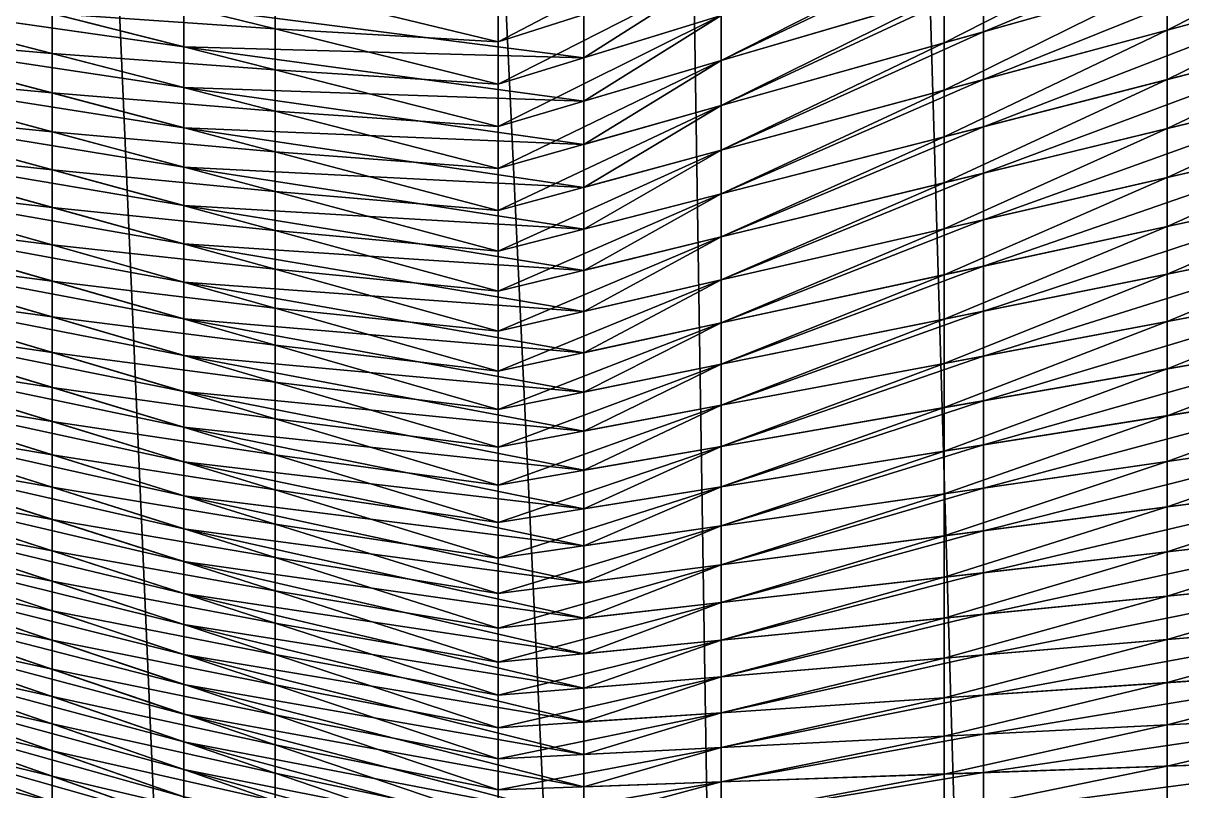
# Model space of a CAD drawing. Header units: metres. Extents: x -3 to 177, y -14 to 14.
# Drawn here: x 3.155 to 5.947, y -8.336 to -6.487 of the extents above; entities that cross this region are included whole.
import ezdxf

# ---------------------------------------------------------------- set-up
doc = ezdxf.new("R2010")
doc.units = ezdxf.units.M
doc.layers.add('AFT_PEAK', color=7, linetype='Continuous', true_color=0x74a6a7)
doc.layers.add('HULL', color=7, linetype='Continuous', true_color=0x528ba5)

msp = doc.modelspace()

# ---------------------------------------------------------------- linework, layer by layer
at = {"layer": 'AFT_PEAK'}
for points in [[(5.4695, 10.7732, 14.7437), (6.4327, -11.1119, 14.7302), (6.4327, 11.1119, 14.7302)], [(4.8375, 10.551, 14.7525), (5.4695, -10.7732, 14.7437), (5.4695, 10.7732, 14.7437)], [(5.4695, 10.7732, 14.7437), (5.4695, -10.7732, 14.7437), (6.4327, -11.1119, 14.7302)], [(4.5062, 10.4345, 14.7571), (4.8375, -10.551, 14.7525), (4.8375, 10.551, 14.7525)], [(4.8375, 10.551, 14.7525), (4.8375, -10.551, 14.7525), (5.4695, -10.7732, 14.7437)], [(3.5429, 10.0387, 14.7727), (4.5062, -10.4345, 14.7571), (4.5062, 10.4345, 14.7571)], [(4.5062, 10.4345, 14.7571), (4.5062, -10.4345, 14.7571), (4.8375, -10.551, 14.7525)], [(2.6875, 9.6735, 14.787), (3.5429, -10.0387, 14.7727), (3.5429, 10.0387, 14.7727)], [(3.5429, 10.0387, 14.7727), (3.5429, -10.0387, 14.7727), (4.5062, -10.4345, 14.7571)], [(2.6875, 9.6735, 14.787), (2.6875, -9.6735, 14.787), (3.5429, -10.0387, 14.7727)], [(5.4695, -6.5076, 8.1026), (5.4695, -6.3912, 8.0551), (6.4327, -6.1076, 7.7546)], [(5.4695, -6.5076, 8.1026), (6.4327, -6.1076, 7.7546), (6.4327, -6.236, 7.8004)], [(5.4695, -6.623, 8.1522), (5.4695, -6.5076, 8.1026), (6.4327, -6.236, 7.8004)], [(5.4695, -6.623, 8.1522), (6.4327, -6.236, 7.8004), (6.4327, -6.3635, 7.8484)], [(4.8375, -6.5773, 8.2523), (4.8375, -6.4688, 8.2038), (5.4695, -6.2749, 8.0079)], [(4.8375, -6.5773, 8.2523), (5.4695, -6.2749, 8.0079), (5.4695, -6.3912, 8.0551)], [(2.6875, -6.4214, 8.8024), (2.6875, -6.3283, 8.751), (3.5429, -6.5443, 8.5754)], [(2.6875, -6.3283, 8.751), (3.5429, -6.4467, 8.525), (3.5429, -6.5443, 8.5754)], [(4.5062, -6.5705, 8.3064), (4.5062, -6.4662, 8.2573), (4.8375, -6.3603, 8.1553)], [(4.5062, -6.5705, 8.3064), (4.8375, -6.3603, 8.1553), (4.8375, -6.4688, 8.2038)], [(5.4695, -6.7364, 8.2053), (5.4695, -6.623, 8.1522), (6.4327, -6.3635, 7.8484)], [(5.4695, -6.7364, 8.2053), (6.4327, -6.3635, 7.8484), (6.4327, -6.4896, 7.8988)], [(4.8375, -6.6857, 8.3009), (4.8375, -6.5773, 8.2523), (5.4695, -6.3912, 8.0551)], [(4.8375, -6.6857, 8.3009), (5.4695, -6.3912, 8.0551), (5.4695, -6.5076, 8.1026)], [(2.6875, -6.5138, 8.855), (2.6875, -6.4214, 8.8024), (3.5429, -6.642, 8.6258)], [(2.6875, -6.4214, 8.8024), (3.5429, -6.5443, 8.5754), (3.5429, -6.642, 8.6258)], [(3.5429, -6.5443, 8.5754), (3.5429, -6.4467, 8.525), (4.5062, -6.5705, 8.3064)], [(3.5429, -6.4467, 8.525), (4.5062, -6.4662, 8.2573), (4.5062, -6.5705, 8.3064)], [(4.5062, -6.6748, 8.3556), (4.5062, -6.5705, 8.3064), (4.8375, -6.4688, 8.2038)], [(4.5062, -6.6748, 8.3556), (4.8375, -6.4688, 8.2038), (4.8375, -6.5773, 8.2523)], [(5.4695, -6.8485, 8.2612), (5.4695, -6.7364, 8.2053), (6.4327, -6.4896, 7.8988)], [(5.4695, -6.8485, 8.2612), (6.4327, -6.4896, 7.8988), (6.4327, -6.6146, 7.9518)], [(2.6875, -6.6046, 8.9107), (2.6875, -6.5138, 8.855), (3.5429, -6.7388, 8.6778)], [(2.6875, -6.5138, 8.855), (3.5429, -6.642, 8.6258), (3.5429, -6.7388, 8.6778)], [(4.8375, -6.7932, 8.3515), (4.8375, -6.6857, 8.3009), (5.4695, -6.5076, 8.1026)], [(4.8375, -6.7932, 8.3515), (5.4695, -6.5076, 8.1026), (5.4695, -6.623, 8.1522)], [(3.5429, -6.642, 8.6258), (3.5429, -6.5443, 8.5754), (4.5062, -6.6748, 8.3556)], [(3.5429, -6.5443, 8.5754), (4.5062, -6.5705, 8.3064), (4.5062, -6.6748, 8.3556)], [(4.5062, -6.7791, 8.4048), (4.5062, -6.6748, 8.3556), (4.8375, -6.5773, 8.2523)], [(4.5062, -6.7791, 8.4048), (4.8375, -6.5773, 8.2523), (4.8375, -6.6857, 8.3009)], [(2.6875, -6.6938, 8.9689), (2.6875, -6.6046, 8.9107), (3.5429, -6.8335, 8.7339)], [(2.6875, -6.6046, 8.9107), (3.5429, -6.7388, 8.6778), (3.5429, -6.8335, 8.7339)], [(5.4695, -6.9604, 8.3175), (5.4695, -6.8485, 8.2612), (6.4327, -6.6146, 7.9518)], [(5.4695, -6.9604, 8.3175), (6.4327, -6.6146, 7.9518), (6.4327, -6.7394, 8.0056)], [(3.5429, -6.7388, 8.6778), (3.5429, -6.642, 8.6258), (4.5062, -6.7791, 8.4048)], [(3.5429, -6.642, 8.6258), (4.5062, -6.6748, 8.3556), (4.5062, -6.7791, 8.4048)], [(4.8375, -6.8983, 8.4064), (4.8375, -6.7932, 8.3515), (5.4695, -6.623, 8.1522)], [(4.8375, -6.8983, 8.4064), (5.4695, -6.623, 8.1522), (5.4695, -6.7364, 8.2053)], [(2.6875, -6.7816, 9.0289), (2.6875, -6.6938, 8.9689), (3.5429, -6.9265, 8.7927)], [(2.6875, -6.6938, 8.9689), (3.5429, -6.8335, 8.7339), (3.5429, -6.9265, 8.7927)], [(4.5062, -6.8824, 8.456), (4.5062, -6.7791, 8.4048), (4.8375, -6.6857, 8.3009)], [(4.5062, -6.8824, 8.456), (4.8375, -6.6857, 8.3009), (4.8375, -6.7932, 8.3515)], [(3.5429, -6.8335, 8.7339), (3.5429, -6.7388, 8.6778), (4.5062, -6.8824, 8.456)], [(3.5429, -6.7388, 8.6778), (4.5062, -6.7791, 8.4048), (4.5062, -6.8824, 8.456)], [(4.8375, -7.0019, 8.4642), (4.8375, -6.8983, 8.4064), (5.4695, -6.7364, 8.2053)], [(4.8375, -7.0019, 8.4642), (5.4695, -6.7364, 8.2053), (5.4695, -6.8485, 8.2612)], [(5.4695, -7.0723, 8.3738), (5.4695, -6.9604, 8.3175), (6.4327, -6.7394, 8.0056)], [(5.4695, -7.0723, 8.3738), (6.4327, -6.7394, 8.0056), (6.4327, -6.8641, 8.0593)], [(2.6875, -6.869, 9.0895), (2.6875, -6.7816, 9.0289), (3.5429, -7.0188, 8.8524)], [(2.6875, -6.7816, 9.0289), (3.5429, -6.9265, 8.7927), (3.5429, -7.0188, 8.8524)], [(4.5062, -6.9832, 8.5119), (4.5062, -6.8824, 8.456), (4.8375, -6.7932, 8.3515)], [(4.5062, -6.9832, 8.5119), (4.8375, -6.7932, 8.3515), (4.8375, -6.8983, 8.4064)], [(3.5429, -6.9265, 8.7927), (3.5429, -6.8335, 8.7339), (4.5062, -6.9832, 8.5119)], [(3.5429, -6.8335, 8.7339), (4.5062, -6.8824, 8.456), (4.5062, -6.9832, 8.5119)], [(4.8375, -7.1054, 8.5222), (4.8375, -7.0019, 8.4642), (5.4695, -6.8485, 8.2612)], [(4.8375, -7.1054, 8.5222), (5.4695, -6.8485, 8.2612), (5.4695, -6.9604, 8.3175)], [(5.4695, -7.1808, 8.4356), (5.4695, -7.0723, 8.3738), (6.4327, -6.8641, 8.0593)], [(5.4695, -7.1808, 8.4356), (6.4327, -6.8641, 8.0593), (6.4327, -6.9862, 8.1179)], [(2.6875, -6.9536, 9.154), (2.6875, -6.869, 9.0895), (3.5429, -7.1109, 8.9124)], [(2.6875, -6.869, 9.0895), (3.5429, -7.0188, 8.8524), (3.5429, -7.1109, 8.9124)], [(4.5062, -7.0823, 8.5706), (4.5062, -6.9832, 8.5119), (4.8375, -6.8983, 8.4064)], [(4.5062, -7.0823, 8.5706), (4.8375, -6.8983, 8.4064), (4.8375, -7.0019, 8.4642)], [(3.5429, -7.0188, 8.8524), (3.5429, -6.9265, 8.7927), (4.5062, -7.0823, 8.5706)], [(3.5429, -6.9265, 8.7927), (4.5062, -6.9832, 8.5119), (4.5062, -7.0823, 8.5706)], [(2.6875, -7.0376, 9.2195), (2.6875, -6.9536, 9.154), (3.5429, -7.1994, 8.9776)], [(2.6875, -6.9536, 9.154), (3.5429, -7.1109, 8.9124), (3.5429, -7.1994, 8.9776)], [(4.8375, -7.2089, 8.5801), (4.8375, -7.1054, 8.5222), (5.4695, -6.9604, 8.3175)], [(4.8375, -7.2089, 8.5801), (5.4695, -6.9604, 8.3175), (5.4695, -7.0723, 8.3738)], [(4.5062, -7.1814, 8.6295), (4.5062, -7.0823, 8.5706), (4.8375, -7.0019, 8.4642)], [(4.5062, -7.1814, 8.6295), (4.8375, -7.0019, 8.4642), (4.8375, -7.1054, 8.5222)], [(5.4695, -7.2886, 8.4985), (5.4695, -7.1808, 8.4356), (6.4327, -6.9862, 8.1179)], [(5.4695, -7.2886, 8.4985), (6.4327, -6.9862, 8.1179), (6.4327, -7.1077, 8.1774)], [(3.5429, -7.1109, 8.9124), (3.5429, -7.0188, 8.8524), (4.5062, -7.1814, 8.6295)], [(3.5429, -7.0188, 8.8524), (4.5062, -7.0823, 8.5706), (4.5062, -7.1814, 8.6295)], [(2.6875, -7.1201, 9.2866), (2.6875, -7.0376, 9.2195), (3.5429, -7.2873, 9.0439)], [(2.6875, -7.0376, 9.2195), (3.5429, -7.1994, 8.9776), (3.5429, -7.2873, 9.0439)], [(4.8375, -7.3085, 8.6441), (4.8375, -7.2089, 8.5801), (5.4695, -7.0723, 8.3738)], [(4.8375, -7.3085, 8.6441), (5.4695, -7.0723, 8.3738), (5.4695, -7.1808, 8.4356)], [(3.5429, -7.1994, 8.9776), (3.5429, -7.1109, 8.9124), (4.5062, -7.2805, 8.6883)], [(3.5429, -7.1109, 8.9124), (4.5062, -7.1814, 8.6295), (4.5062, -7.2805, 8.6883)], [(4.5062, -7.2805, 8.6883), (4.5062, -7.1814, 8.6295), (4.8375, -7.1054, 8.5222)], [(4.5062, -7.2805, 8.6883), (4.8375, -7.1054, 8.5222), (4.8375, -7.2089, 8.5801)], [(5.4695, -7.3964, 8.5615), (5.4695, -7.2886, 8.4985), (6.4327, -7.1077, 8.1774)], [(5.4695, -7.3964, 8.5615), (6.4327, -7.1077, 8.1774), (6.4327, -7.2292, 8.2371)], [(2.6875, -7.2016, 9.3549), (2.6875, -7.1201, 9.2866), (3.5429, -7.3744, 9.1109)], [(2.6875, -7.1201, 9.2866), (3.5429, -7.2873, 9.0439), (3.5429, -7.3744, 9.1109)], [(2.6875, -7.2812, 9.4258), (2.6875, -7.2016, 9.3549), (3.5429, -7.4602, 9.1796)], [(2.6875, -7.2016, 9.3549), (3.5429, -7.3744, 9.1109), (3.5429, -7.4602, 9.1796)], [(3.5429, -7.2873, 9.0439), (3.5429, -7.1994, 8.9776), (4.5062, -7.3754, 8.7534)], [(3.5429, -7.1994, 8.9776), (4.5062, -7.2805, 8.6883), (4.5062, -7.3754, 8.7534)], [(4.8375, -7.4073, 8.7092), (4.8375, -7.3085, 8.6441), (5.4695, -7.1808, 8.4356)], [(4.8375, -7.4073, 8.7092), (5.4695, -7.1808, 8.4356), (5.4695, -7.2886, 8.4985)], [(4.5062, -7.3754, 8.7534), (4.5062, -7.2805, 8.6883), (4.8375, -7.2089, 8.5801)], [(4.5062, -7.3754, 8.7534), (4.8375, -7.2089, 8.5801), (4.8375, -7.3085, 8.6441)], [(5.4695, -7.5028, 8.6267), (5.4695, -7.3964, 8.5615), (6.4327, -7.2292, 8.2371)], [(5.4695, -7.5028, 8.6267), (6.4327, -7.2292, 8.2371), (6.4327, -7.3494, 8.2991)], [(2.6875, -7.359, 9.4984), (2.6875, -7.2812, 9.4258), (3.5429, -7.5434, 9.2516)], [(2.6875, -7.2812, 9.4258), (3.5429, -7.4602, 9.1796), (3.5429, -7.5434, 9.2516)], [(3.5429, -7.3744, 9.1109), (3.5429, -7.2873, 9.0439), (4.5062, -7.4695, 8.8197)], [(3.5429, -7.2873, 9.0439), (4.5062, -7.3754, 8.7534), (4.5062, -7.4695, 8.8197)], [(4.5062, -7.4695, 8.8197), (4.5062, -7.3754, 8.7534), (4.8375, -7.3085, 8.6441)], [(4.5062, -7.4695, 8.8197), (4.8375, -7.3085, 8.6441), (4.8375, -7.4073, 8.7092)], [(4.8375, -7.5061, 8.7744), (4.8375, -7.4073, 8.7092), (5.4695, -7.2886, 8.4985)], [(4.8375, -7.5061, 8.7744), (5.4695, -7.2886, 8.4985), (5.4695, -7.3964, 8.5615)], [(2.6875, -7.4348, 9.5732), (2.6875, -7.359, 9.4984), (3.5429, -7.6252, 9.3251)], [(2.6875, -7.359, 9.4984), (3.5429, -7.5434, 9.2516), (3.5429, -7.6252, 9.3251)], [(5.4695, -7.6065, 8.6958), (5.4695, -7.5028, 8.6267), (6.4327, -7.3494, 8.2991)], [(5.4695, -7.6065, 8.6958), (6.4327, -7.3494, 8.2991), (6.4327, -7.4672, 8.3651)], [(3.5429, -7.4602, 9.1796), (3.5429, -7.3744, 9.1109), (4.5062, -7.5636, 8.8859)], [(3.5429, -7.3744, 9.1109), (4.5062, -7.4695, 8.8197), (4.5062, -7.5636, 8.8859)], [(4.8375, -7.6034, 8.8416), (4.8375, -7.5061, 8.7744), (5.4695, -7.3964, 8.5615)], [(4.8375, -7.6034, 8.8416), (5.4695, -7.3964, 8.5615), (5.4695, -7.5028, 8.6267)], [(4.5062, -7.5636, 8.8859), (4.5062, -7.4695, 8.8197), (4.8375, -7.4073, 8.7092)], [(4.5062, -7.5636, 8.8859), (4.8375, -7.4073, 8.7092), (4.8375, -7.5061, 8.7744)], [(2.6875, -7.51, 9.6487), (2.6875, -7.4348, 9.5732), (3.5429, -7.7048, 9.4011)], [(2.6875, -7.4348, 9.5732), (3.5429, -7.6252, 9.3251), (3.5429, -7.7048, 9.4011)], [(3.5429, -7.5434, 9.2516), (3.5429, -7.4602, 9.1796), (4.5062, -7.6562, 8.9543)], [(3.5429, -7.4602, 9.1796), (4.5062, -7.5636, 8.8859), (4.5062, -7.6562, 8.9543)], [(5.4695, -7.7093, 8.766), (5.4695, -7.6065, 8.6958), (6.4327, -7.4672, 8.3651)], [(5.4695, -7.7093, 8.766), (6.4327, -7.4672, 8.3651), (6.4327, -7.5845, 8.4317)], [(2.6875, -7.5835, 9.7258), (2.6875, -7.51, 9.6487), (3.5429, -7.7836, 9.4779)], [(2.6875, -7.51, 9.6487), (3.5429, -7.7048, 9.4011), (3.5429, -7.7836, 9.4779)], [(4.5062, -7.6562, 8.9543), (4.5062, -7.5636, 8.8859), (4.8375, -7.5061, 8.7744)], [(4.5062, -7.6562, 8.9543), (4.8375, -7.5061, 8.7744), (4.8375, -7.6034, 8.8416)], [(4.8375, -7.6978, 8.9128), (4.8375, -7.6034, 8.8416), (5.4695, -7.5028, 8.6267)], [(4.8375, -7.6978, 8.9128), (5.4695, -7.5028, 8.6267), (5.4695, -7.6065, 8.6958)], [(3.5429, -7.6252, 9.3251), (3.5429, -7.5434, 9.2516), (4.5062, -7.7457, 9.0266)], [(3.5429, -7.5434, 9.2516), (4.5062, -7.6562, 8.9543), (4.5062, -7.7457, 9.0266)], [(2.6875, -7.6546, 9.8051), (2.6875, -7.5835, 9.7258), (3.5429, -7.8605, 9.5566)], [(2.6875, -7.5835, 9.7258), (3.5429, -7.7836, 9.4779), (3.5429, -7.8605, 9.5566)], [(5.4695, -7.8104, 8.838), (5.4695, -7.7093, 8.766), (6.4327, -7.5845, 8.4317)], [(5.4695, -7.8104, 8.838), (6.4327, -7.5845, 8.4317), (6.4327, -7.7006, 8.4997)], [(4.5062, -7.7457, 9.0266), (4.5062, -7.6562, 8.9543), (4.8375, -7.6034, 8.8416)], [(4.5062, -7.7457, 9.0266), (4.8375, -7.6034, 8.8416), (4.8375, -7.6978, 8.9128)], [(4.8375, -7.7912, 8.9852), (4.8375, -7.6978, 8.9128), (5.4695, -7.6065, 8.6958)], [(4.8375, -7.7912, 8.9852), (5.4695, -7.6065, 8.6958), (5.4695, -7.7093, 8.766)], [(3.5429, -7.7048, 9.4011), (3.5429, -7.6252, 9.3251), (4.5062, -7.8341, 9.1002)], [(3.5429, -7.6252, 9.3251), (4.5062, -7.7457, 9.0266), (4.5062, -7.8341, 9.1002)], [(2.6875, -7.7237, 9.8861), (2.6875, -7.6546, 9.8051), (3.5429, -7.9352, 9.6374)], [(2.6875, -7.6546, 9.8051), (3.5429, -7.8605, 9.5566), (3.5429, -7.9352, 9.6374)], [(3.5429, -7.7836, 9.4779), (3.5429, -7.7048, 9.4011), (4.5062, -7.9202, 9.1764)], [(3.5429, -7.7048, 9.4011), (4.5062, -7.8341, 9.1002), (4.5062, -7.9202, 9.1764)], [(4.5062, -7.8341, 9.1002), (4.5062, -7.7457, 9.0266), (4.8375, -7.6978, 8.9128)], [(4.5062, -7.8341, 9.1002), (4.8375, -7.6978, 8.9128), (4.8375, -7.7912, 8.9852)], [(5.4695, -7.9104, 8.9119), (5.4695, -7.8104, 8.838), (6.4327, -7.7006, 8.4997)], [(5.4695, -7.9104, 8.9119), (6.4327, -7.7006, 8.4997), (6.4327, -7.8154, 8.5703)], [(2.6875, -7.7926, 9.9675), (2.6875, -7.7237, 9.8861), (3.5429, -8.0074, 9.7204)], [(2.6875, -7.7237, 9.8861), (3.5429, -7.9352, 9.6374), (3.5429, -8.0074, 9.7204)], [(4.8375, -7.8824, 9.06), (4.8375, -7.7912, 8.9852), (5.4695, -7.7093, 8.766)], [(4.8375, -7.8824, 9.06), (5.4695, -7.7093, 8.766), (5.4695, -7.8104, 8.838)], [(3.5429, -7.8605, 9.5566), (3.5429, -7.7836, 9.4779), (4.5062, -8.0054, 9.2536)], [(3.5429, -7.7836, 9.4779), (4.5062, -7.9202, 9.1764), (4.5062, -8.0054, 9.2536)], [(2.6875, -7.8605, 10.0495), (2.6875, -7.7926, 9.9675), (3.5429, -8.0792, 9.8038)], [(2.6875, -7.7926, 9.9675), (3.5429, -8.0074, 9.7204), (3.5429, -8.0792, 9.8038)], [(4.5062, -7.9202, 9.1764), (4.5062, -7.8341, 9.1002), (4.8375, -7.7912, 8.9852)], [(4.5062, -7.9202, 9.1764), (4.8375, -7.7912, 8.9852), (4.8375, -7.8824, 9.06)], [(4.8375, -7.9727, 9.1361), (4.8375, -7.8824, 9.06), (5.4695, -7.8104, 8.838)], [(4.8375, -7.9727, 9.1361), (5.4695, -7.8104, 8.838), (5.4695, -7.9104, 8.9119)], [(5.4695, -8.0083, 8.9885), (5.4695, -7.9104, 8.9119), (6.4327, -7.8154, 8.5703)], [(5.4695, -8.0083, 8.9885), (6.4327, -7.8154, 8.5703), (6.4327, -7.9282, 8.6439)], [(2.6875, -7.9249, 10.1345), (2.6875, -7.8605, 10.0495), (3.5429, -8.1506, 9.8876)], [(2.6875, -7.8605, 10.0495), (3.5429, -8.0792, 9.8038), (3.5429, -8.1506, 9.8876)], [(3.5429, -7.9352, 9.6374), (3.5429, -7.8605, 9.5566), (4.5062, -8.0884, 9.3331)], [(3.5429, -7.8605, 9.5566), (4.5062, -8.0054, 9.2536), (4.5062, -8.0884, 9.3331)], [(4.5062, -8.0054, 9.2536), (4.5062, -7.9202, 9.1764), (4.8375, -7.8824, 9.06)], [(4.5062, -8.0054, 9.2536), (4.8375, -7.8824, 9.06), (4.8375, -7.9727, 9.1361)], [(2.6875, -7.9885, 10.22), (2.6875, -7.9249, 10.1345), (3.5429, -8.2176, 9.9749)], [(2.6875, -7.9249, 10.1345), (3.5429, -8.1506, 9.8876), (3.5429, -8.2176, 9.9749)], [(4.8375, -8.0609, 9.2146), (4.8375, -7.9727, 9.1361), (5.4695, -7.9104, 8.9119)], [(4.8375, -8.0609, 9.2146), (5.4695, -7.9104, 8.9119), (5.4695, -8.0083, 8.9885)], [(5.4695, -8.1049, 9.0664), (5.4695, -8.0083, 8.9885), (6.4327, -7.9282, 8.6439)], [(5.4695, -8.1049, 9.0664), (6.4327, -7.9282, 8.6439), (6.4327, -8.0401, 8.7184)], [(3.5429, -8.0074, 9.7204), (3.5429, -7.9352, 9.6374), (4.5062, -8.1697, 9.4144)], [(3.5429, -7.9352, 9.6374), (4.5062, -8.0884, 9.3331), (4.5062, -8.1697, 9.4144)], [(4.5062, -8.0884, 9.3331), (4.5062, -8.0054, 9.2536), (4.8375, -7.9727, 9.1361)], [(4.5062, -8.0884, 9.3331), (4.8375, -7.9727, 9.1361), (4.8375, -8.0609, 9.2146)], [(2.6875, -8.0516, 10.3058), (2.6875, -7.9885, 10.22), (3.5429, -8.2843, 10.0624)], [(2.6875, -7.9885, 10.22), (3.5429, -8.2176, 9.9749), (3.5429, -8.2843, 10.0624)], [(3.5429, -8.0792, 9.8038), (3.5429, -8.0074, 9.7204), (4.5062, -8.248, 9.4984)], [(3.5429, -8.0074, 9.7204), (4.5062, -8.1697, 9.4144), (4.5062, -8.248, 9.4984)], [(4.8375, -8.1474, 9.2947), (4.8375, -8.0609, 9.2146), (5.4695, -8.0083, 8.9885)], [(4.8375, -8.1474, 9.2947), (5.4695, -8.0083, 8.9885), (5.4695, -8.1049, 9.0664)], [(5.4695, -8.199, 9.1468), (5.4695, -8.1049, 9.0664), (6.4327, -8.0401, 8.7184)], [(5.4695, -8.199, 9.1468), (6.4327, -8.0401, 8.7184), (6.4327, -8.1501, 8.7952)], [(2.6875, -8.1112, 10.3942), (2.6875, -8.0516, 10.3058), (3.5429, -8.3504, 10.1504)], [(2.6875, -8.0516, 10.3058), (3.5429, -8.2843, 10.0624), (3.5429, -8.3504, 10.1504)], [(4.5062, -8.1697, 9.4144), (4.5062, -8.0884, 9.3331), (4.8375, -8.0609, 9.2146)], [(4.5062, -8.1697, 9.4144), (4.8375, -8.0609, 9.2146), (4.8375, -8.1474, 9.2947)], [(3.5429, -8.1506, 9.8876), (3.5429, -8.0792, 9.8038), (4.5062, -8.3257, 9.5832)], [(3.5429, -8.0792, 9.8038), (4.5062, -8.248, 9.4984), (4.5062, -8.3257, 9.5832)], [(2.6875, -8.1706, 10.4827), (2.6875, -8.1112, 10.3942), (3.5429, -8.4125, 10.2413)], [(2.6875, -8.1112, 10.3942), (3.5429, -8.3504, 10.1504), (3.5429, -8.4125, 10.2413)], [(4.8375, -8.2312, 9.3775), (4.8375, -8.1474, 9.2947), (5.4695, -8.1049, 9.0664)], [(4.8375, -8.2312, 9.3775), (5.4695, -8.1049, 9.0664), (5.4695, -8.199, 9.1468)], [(3.5429, -8.2176, 9.9749), (3.5429, -8.1506, 9.8876), (4.5062, -8.4033, 9.6681)], [(3.5429, -8.1506, 9.8876), (4.5062, -8.3257, 9.5832), (4.5062, -8.4033, 9.6681)], [(4.5062, -8.248, 9.4984), (4.5062, -8.1697, 9.4144), (4.8375, -8.1474, 9.2947)], [(4.5062, -8.248, 9.4984), (4.8375, -8.1474, 9.2947), (4.8375, -8.2312, 9.3775)], [(5.4695, -8.2918, 9.2296), (5.4695, -8.199, 9.1468), (6.4327, -8.1501, 8.7952)], [(5.4695, -8.2918, 9.2296), (6.4327, -8.1501, 8.7952), (6.4327, -8.2579, 8.876)], [(2.6875, -8.2278, 10.5725), (2.6875, -8.1706, 10.4827), (3.5429, -8.4746, 10.3322)], [(2.6875, -8.1706, 10.4827), (3.5429, -8.4125, 10.2413), (3.5429, -8.4746, 10.3322)], [(4.8375, -8.314, 9.4616), (4.8375, -8.2312, 9.3775), (5.4695, -8.199, 9.1468)], [(4.8375, -8.314, 9.4616), (5.4695, -8.199, 9.1468), (5.4695, -8.2918, 9.2296)], [(2.6875, -8.283, 10.6637), (2.6875, -8.2278, 10.5725), (3.5429, -8.5343, 10.4246)], [(2.6875, -8.2278, 10.5725), (3.5429, -8.4746, 10.3322), (3.5429, -8.5343, 10.4246)], [(3.5429, -8.2843, 10.0624), (3.5429, -8.2176, 9.9749), (4.5062, -8.4759, 9.7572)], [(3.5429, -8.2176, 9.9749), (4.5062, -8.4033, 9.6681), (4.5062, -8.4759, 9.7572)], [(4.5062, -8.3257, 9.5832), (4.5062, -8.248, 9.4984), (4.8375, -8.2312, 9.3775)], [(4.5062, -8.3257, 9.5832), (4.8375, -8.2312, 9.3775), (4.8375, -8.314, 9.4616)], [(5.4695, -8.3845, 9.3124), (5.4695, -8.2918, 9.2296), (6.4327, -8.2579, 8.876)], [(5.4695, -8.3845, 9.3124), (6.4327, -8.2579, 8.876), (6.4327, -8.3657, 8.9568)], [(2.6875, -8.3382, 10.7549), (2.6875, -8.283, 10.6637), (3.5429, -8.5919, 10.5184)], [(2.6875, -8.283, 10.6637), (3.5429, -8.5343, 10.4246), (3.5429, -8.5919, 10.5184)], [(3.5429, -8.3504, 10.1504), (3.5429, -8.2843, 10.0624), (4.5062, -8.5485, 9.8465)], [(3.5429, -8.2843, 10.0624), (4.5062, -8.4759, 9.7572), (4.5062, -8.5485, 9.8465)], [(4.8375, -8.3968, 9.5458), (4.8375, -8.314, 9.4616), (5.4695, -8.2918, 9.2296)], [(4.8375, -8.3968, 9.5458), (5.4695, -8.2918, 9.2296), (5.4695, -8.3845, 9.3124)], [(4.5062, -8.4033, 9.6681), (4.5062, -8.3257, 9.5832), (4.8375, -8.314, 9.4616)], [(4.5062, -8.4033, 9.6681), (4.8375, -8.314, 9.4616), (4.8375, -8.3968, 9.5458)]]:
    msp.add_3dface(points, dxfattribs=at)
at = {"layer": 'HULL'}
for points in [[(4.3, -6.5321, 8.3208), (4.3, -6.4293, 8.2735), (4.8375, -6.2509, 8.109)], [(4.3, -6.5321, 8.3208), (4.8375, -6.2509, 8.109), (4.8375, -6.3603, 8.1553)], [(5.9125, -6.5036, 8.0125), (5.9125, -6.3827, 7.9636), (6.45, -6.2311, 7.795)], [(5.9125, -6.5036, 8.0125), (6.45, -6.2311, 7.795), (6.45, -6.3588, 7.8429)], [(5.375, -6.5342, 8.1322), (5.375, -6.419, 8.0846), (5.9125, -6.2608, 7.9169)], [(5.375, -6.5342, 8.1322), (5.9125, -6.2608, 7.9169), (5.9125, -6.3827, 7.9636)], [(4.8375, -6.5773, 8.2523), (4.8375, -6.4688, 8.2038), (5.375, -6.3038, 8.0372)], [(4.8375, -6.5773, 8.2523), (5.375, -6.3038, 8.0372), (5.375, -6.419, 8.0846)], [(4.3, -6.6338, 8.3704), (4.3, -6.5321, 8.3208), (4.8375, -6.3603, 8.1553)], [(4.3, -6.6338, 8.3704), (4.8375, -6.3603, 8.1553), (4.8375, -6.4688, 8.2038)], [(5.9125, -6.6229, 8.0644), (5.9125, -6.5036, 8.0125), (6.45, -6.3588, 7.8429)], [(5.9125, -6.6229, 8.0644), (6.45, -6.3588, 7.8429), (6.45, -6.4852, 7.8933)], [(3.225, -6.464, 8.6407), (3.225, -6.3681, 8.5899), (3.7625, -6.5009, 8.4801)], [(3.225, -6.3681, 8.5899), (3.7625, -6.402, 8.4301), (3.7625, -6.5009, 8.4801)], [(5.375, -6.6484, 8.182), (5.375, -6.5342, 8.1322), (5.9125, -6.3827, 7.9636)], [(5.375, -6.6484, 8.182), (5.9125, -6.3827, 7.9636), (5.9125, -6.5036, 8.0125)], [(2.6875, -6.5138, 8.855), (2.6875, -6.4214, 8.8024), (3.225, -6.56, 8.6914)], [(2.6875, -6.4214, 8.8024), (3.225, -6.464, 8.6407), (3.225, -6.56, 8.6914)], [(3.7625, -6.5009, 8.4801), (3.7625, -6.402, 8.4301), (4.3, -6.5321, 8.3208)], [(3.7625, -6.402, 8.4301), (4.3, -6.4293, 8.2735), (4.3, -6.5321, 8.3208)], [(4.8375, -6.6857, 8.3009), (4.8375, -6.5773, 8.2523), (5.375, -6.419, 8.0846)], [(4.8375, -6.6857, 8.3009), (5.375, -6.419, 8.0846), (5.375, -6.5342, 8.1322)], [(3.225, -6.56, 8.6914), (3.225, -6.464, 8.6407), (3.7625, -6.5998, 8.5303)], [(3.225, -6.464, 8.6407), (3.7625, -6.5009, 8.4801), (3.7625, -6.5998, 8.5303)], [(4.3, -6.7355, 8.4199), (4.3, -6.6338, 8.3704), (4.8375, -6.4688, 8.2038)], [(4.3, -6.7355, 8.4199), (4.8375, -6.4688, 8.2038), (4.8375, -6.5773, 8.2523)], [(3.7625, -6.5998, 8.5303), (3.7625, -6.5009, 8.4801), (4.3, -6.6338, 8.3704)], [(3.7625, -6.5009, 8.4801), (4.3, -6.5321, 8.3208), (4.3, -6.6338, 8.3704)], [(5.375, -6.7606, 8.2354), (5.375, -6.6484, 8.182), (5.9125, -6.5036, 8.0125)], [(5.375, -6.7606, 8.2354), (5.9125, -6.5036, 8.0125), (5.9125, -6.6229, 8.0644)], [(5.9125, -6.7409, 8.1189), (5.9125, -6.6229, 8.0644), (6.45, -6.4852, 7.8933)], [(5.9125, -6.7409, 8.1189), (6.45, -6.4852, 7.8933), (6.45, -6.6104, 7.9463)], [(2.6875, -6.6046, 8.9107), (2.6875, -6.5138, 8.855), (3.225, -6.6552, 8.7437)], [(2.6875, -6.5138, 8.855), (3.225, -6.56, 8.6914), (3.225, -6.6552, 8.7437)], [(3.225, -6.6552, 8.7437), (3.225, -6.56, 8.6914), (3.7625, -6.6986, 8.5805)], [(3.225, -6.56, 8.6914), (3.7625, -6.5998, 8.5303), (3.7625, -6.6986, 8.5805)], [(4.8375, -6.7932, 8.3515), (4.8375, -6.6857, 8.3009), (5.375, -6.5342, 8.1322)], [(4.8375, -6.7932, 8.3515), (5.375, -6.5342, 8.1322), (5.375, -6.6484, 8.182)], [(4.3, -6.8373, 8.4695), (4.3, -6.7355, 8.4199), (4.8375, -6.5773, 8.2523)], [(4.3, -6.8373, 8.4695), (4.8375, -6.5773, 8.2523), (4.8375, -6.6857, 8.3009)], [(2.6875, -6.6938, 8.9689), (2.6875, -6.6046, 8.9107), (3.225, -6.7484, 8.7996)], [(2.6875, -6.6046, 8.9107), (3.225, -6.6552, 8.7437), (3.225, -6.7484, 8.7996)], [(3.7625, -6.6986, 8.5805), (3.7625, -6.5998, 8.5303), (4.3, -6.7355, 8.4199)], [(3.7625, -6.5998, 8.5303), (4.3, -6.6338, 8.3704), (4.3, -6.7355, 8.4199)], [(5.9125, -6.8587, 8.174), (5.9125, -6.7409, 8.1189), (6.45, -6.6104, 7.9463)], [(5.9125, -6.8587, 8.174), (6.45, -6.6104, 7.9463), (6.45, -6.7354, 8)], [(5.375, -6.8714, 8.2916), (5.375, -6.7606, 8.2354), (5.9125, -6.6229, 8.0644)], [(5.375, -6.8714, 8.2916), (5.9125, -6.6229, 8.0644), (5.9125, -6.7409, 8.1189)], [(3.225, -6.7484, 8.7996), (3.225, -6.6552, 8.7437), (3.7625, -6.7966, 8.6324)], [(3.225, -6.6552, 8.7437), (3.7625, -6.6986, 8.5805), (3.7625, -6.7966, 8.6324)], [(4.8375, -6.8983, 8.4064), (4.8375, -6.7932, 8.3515), (5.375, -6.6484, 8.182)], [(4.8375, -6.8983, 8.4064), (5.375, -6.6484, 8.182), (5.375, -6.7606, 8.2354)], [(2.6875, -6.7816, 9.0289), (2.6875, -6.6938, 8.9689), (3.225, -6.84, 8.8582)], [(2.6875, -6.6938, 8.9689), (3.225, -6.7484, 8.7996), (3.225, -6.84, 8.8582)], [(3.7625, -6.7966, 8.6324), (3.7625, -6.6986, 8.5805), (4.3, -6.8373, 8.4695)], [(3.7625, -6.6986, 8.5805), (4.3, -6.7355, 8.4199), (4.3, -6.8373, 8.4695)], [(4.3, -6.938, 8.521), (4.3, -6.8373, 8.4695), (4.8375, -6.6857, 8.3009)], [(4.3, -6.938, 8.521), (4.8375, -6.6857, 8.3009), (4.8375, -6.7932, 8.3515)], [(3.225, -6.84, 8.8582), (3.225, -6.7484, 8.7996), (3.7625, -6.8922, 8.6885)], [(3.225, -6.7484, 8.7996), (3.7625, -6.7966, 8.6324), (3.7625, -6.8922, 8.6885)], [(5.375, -6.982, 8.3481), (5.375, -6.8714, 8.2916), (5.9125, -6.7409, 8.1189)], [(5.375, -6.982, 8.3481), (5.9125, -6.7409, 8.1189), (5.9125, -6.8587, 8.174)], [(5.9125, -6.9765, 8.2292), (5.9125, -6.8587, 8.174), (6.45, -6.7354, 8)], [(5.9125, -6.9765, 8.2292), (6.45, -6.7354, 8), (6.45, -6.8604, 8.0537)], [(2.6875, -6.869, 9.0895), (2.6875, -6.7816, 9.0289), (3.225, -6.9307, 8.918)], [(2.6875, -6.7816, 9.0289), (3.225, -6.84, 8.8582), (3.225, -6.9307, 8.918)], [(4.8375, -7.0019, 8.4642), (4.8375, -6.8983, 8.4064), (5.375, -6.7606, 8.2354)], [(4.8375, -7.0019, 8.4642), (5.375, -6.7606, 8.2354), (5.375, -6.8714, 8.2916)], [(3.7625, -6.8922, 8.6885), (3.7625, -6.7966, 8.6324), (4.3, -6.938, 8.521)], [(3.7625, -6.7966, 8.6324), (4.3, -6.8373, 8.4695), (4.3, -6.938, 8.521)], [(4.3, -7.036, 8.5775), (4.3, -6.938, 8.521), (4.8375, -6.7932, 8.3515)], [(4.3, -7.036, 8.5775), (4.8375, -6.7932, 8.3515), (4.8375, -6.8983, 8.4064)], [(3.225, -6.9307, 8.918), (3.225, -6.84, 8.8582), (3.7625, -6.9862, 8.7475)], [(3.225, -6.84, 8.8582), (3.7625, -6.8922, 8.6885), (3.7625, -6.9862, 8.7475)], [(5.375, -7.0927, 8.4046), (5.375, -6.982, 8.3481), (5.9125, -6.8587, 8.174)], [(5.375, -7.0927, 8.4046), (5.9125, -6.8587, 8.174), (5.9125, -6.9765, 8.2292)], [(5.9125, -7.0913, 8.2895), (5.9125, -6.9765, 8.2292), (6.45, -6.8604, 8.0537)], [(5.9125, -7.0913, 8.2895), (6.45, -6.8604, 8.0537), (6.45, -6.9827, 8.1122)], [(2.6875, -6.9536, 9.154), (2.6875, -6.869, 9.0895), (3.225, -7.021, 8.9782)], [(2.6875, -6.869, 9.0895), (3.225, -6.9307, 8.918), (3.225, -7.021, 8.9782)], [(3.7625, -6.9862, 8.7475), (3.7625, -6.8922, 8.6885), (4.3, -7.036, 8.5775)], [(3.7625, -6.8922, 8.6885), (4.3, -6.938, 8.521), (4.3, -7.036, 8.5775)], [(4.8375, -7.1054, 8.5222), (4.8375, -7.0019, 8.4642), (5.375, -6.8714, 8.2916)], [(4.8375, -7.1054, 8.5222), (5.375, -6.8714, 8.2916), (5.375, -6.982, 8.3481)], [(4.3, -7.1324, 8.6368), (4.3, -7.036, 8.5775), (4.8375, -6.8983, 8.4064)], [(4.3, -7.1324, 8.6368), (4.8375, -6.8983, 8.4064), (4.8375, -7.0019, 8.4642)], [(3.225, -7.021, 8.9782), (3.225, -6.9307, 8.918), (3.7625, -7.0797, 8.8071)], [(3.225, -6.9307, 8.918), (3.7625, -6.9862, 8.7475), (3.7625, -7.0797, 8.8071)], [(2.6875, -7.0376, 9.2195), (2.6875, -6.9536, 9.154), (3.225, -7.1081, 9.0432)], [(2.6875, -6.9536, 9.154), (3.225, -7.021, 8.9782), (3.225, -7.1081, 9.0432)], [(5.375, -7.1999, 8.4668), (5.375, -7.0927, 8.4046), (5.9125, -6.9765, 8.2292)], [(5.375, -7.1999, 8.4668), (5.9125, -6.9765, 8.2292), (5.9125, -7.0913, 8.2895)], [(3.7625, -7.0797, 8.8071), (3.7625, -6.9862, 8.7475), (4.3, -7.1324, 8.6368)], [(3.7625, -6.9862, 8.7475), (4.3, -7.036, 8.5775), (4.3, -7.1324, 8.6368)], [(4.3, -7.2287, 8.6962), (4.3, -7.1324, 8.6368), (4.8375, -7.0019, 8.4642)], [(4.3, -7.2287, 8.6962), (4.8375, -7.0019, 8.4642), (4.8375, -7.1054, 8.5222)], [(4.8375, -7.2089, 8.5801), (4.8375, -7.1054, 8.5222), (5.375, -6.982, 8.3481)], [(4.8375, -7.2089, 8.5801), (5.375, -6.982, 8.3481), (5.375, -7.0927, 8.4046)], [(5.9125, -7.2054, 8.3508), (5.9125, -7.0913, 8.2895), (6.45, -6.9827, 8.1122)], [(5.9125, -7.2054, 8.3508), (6.45, -6.9827, 8.1122), (6.45, -7.1044, 8.1716)], [(3.225, -7.1081, 9.0432), (3.225, -7.021, 8.9782), (3.7625, -7.173, 8.8669)], [(3.225, -7.021, 8.9782), (3.7625, -7.0797, 8.8071), (3.7625, -7.173, 8.8669)], [(2.6875, -7.1201, 9.2866), (2.6875, -7.0376, 9.2195), (3.225, -7.1945, 9.1091)], [(2.6875, -7.0376, 9.2195), (3.225, -7.1081, 9.0432), (3.225, -7.1945, 9.1091)], [(3.7625, -7.173, 8.8669), (3.7625, -7.0797, 8.8071), (4.3, -7.2287, 8.6962)], [(3.7625, -7.0797, 8.8071), (4.3, -7.1324, 8.6368), (4.3, -7.2287, 8.6962)], [(5.375, -7.3063, 8.53), (5.375, -7.1999, 8.4668), (5.9125, -7.0913, 8.2895)], [(5.375, -7.3063, 8.53), (5.9125, -7.0913, 8.2895), (5.9125, -7.2054, 8.3508)], [(3.225, -7.1945, 9.1091), (3.225, -7.1081, 9.0432), (3.7625, -7.2626, 8.9323)], [(3.225, -7.1081, 9.0432), (3.7625, -7.173, 8.8669), (3.7625, -7.2626, 8.9323)], [(4.3, -7.325, 8.7556), (4.3, -7.2287, 8.6962), (4.8375, -7.1054, 8.5222)], [(4.3, -7.325, 8.7556), (4.8375, -7.1054, 8.5222), (4.8375, -7.2089, 8.5801)], [(4.8375, -7.3085, 8.6441), (4.8375, -7.2089, 8.5801), (5.375, -7.0927, 8.4046)], [(4.8375, -7.3085, 8.6441), (5.375, -7.0927, 8.4046), (5.375, -7.1999, 8.4668)], [(5.9125, -7.3195, 8.4123), (5.9125, -7.2054, 8.3508), (6.45, -7.1044, 8.1716)], [(5.9125, -7.3195, 8.4123), (6.45, -7.1044, 8.1716), (6.45, -7.2262, 8.2313)], [(2.6875, -7.2016, 9.3549), (2.6875, -7.1201, 9.2866), (3.225, -7.2799, 9.1762)], [(2.6875, -7.1201, 9.2866), (3.225, -7.1945, 9.1091), (3.225, -7.2799, 9.1762)], [(3.7625, -7.2626, 8.9323), (3.7625, -7.173, 8.8669), (4.3, -7.325, 8.7556)], [(3.7625, -7.173, 8.8669), (4.3, -7.2287, 8.6962), (4.3, -7.325, 8.7556)], [(2.6875, -7.2812, 9.4258), (2.6875, -7.2016, 9.3549), (3.225, -7.3641, 9.2448)], [(2.6875, -7.2016, 9.3549), (3.225, -7.2799, 9.1762), (3.225, -7.3641, 9.2448)], [(3.225, -7.2799, 9.1762), (3.225, -7.1945, 9.1091), (3.7625, -7.3514, 8.9988)], [(3.225, -7.1945, 9.1091), (3.7625, -7.2626, 8.9323), (3.7625, -7.3514, 8.9988)], [(4.8375, -7.4073, 8.7092), (4.8375, -7.3085, 8.6441), (5.375, -7.1999, 8.4668)], [(4.8375, -7.4073, 8.7092), (5.375, -7.1999, 8.4668), (5.375, -7.3063, 8.53)], [(4.3, -7.4171, 8.8214), (4.3, -7.325, 8.7556), (4.8375, -7.2089, 8.5801)], [(4.3, -7.4171, 8.8214), (4.8375, -7.2089, 8.5801), (4.8375, -7.3085, 8.6441)], [(5.375, -7.4128, 8.5933), (5.375, -7.3063, 8.53), (5.9125, -7.2054, 8.3508)], [(5.375, -7.4128, 8.5933), (5.9125, -7.2054, 8.3508), (5.9125, -7.3195, 8.4123)], [(5.9125, -7.4322, 8.476), (5.9125, -7.3195, 8.4123), (6.45, -7.2262, 8.2313)], [(5.9125, -7.4322, 8.476), (6.45, -7.2262, 8.2313), (6.45, -7.3466, 8.2932)], [(2.6875, -7.359, 9.4984), (2.6875, -7.2812, 9.4258), (3.225, -7.446, 9.3163)], [(2.6875, -7.2812, 9.4258), (3.225, -7.3641, 9.2448), (3.225, -7.446, 9.3163)], [(3.225, -7.3641, 9.2448), (3.225, -7.2799, 9.1762), (3.7625, -7.4397, 9.0658)], [(3.225, -7.2799, 9.1762), (3.7625, -7.3514, 8.9988), (3.7625, -7.4397, 9.0658)], [(3.7625, -7.3514, 8.9988), (3.7625, -7.2626, 8.9323), (4.3, -7.4171, 8.8214)], [(3.7625, -7.2626, 8.9323), (4.3, -7.325, 8.7556), (4.3, -7.4171, 8.8214)], [(4.3, -7.5082, 8.8884), (4.3, -7.4171, 8.8214), (4.8375, -7.3085, 8.6441)], [(4.3, -7.5082, 8.8884), (4.8375, -7.3085, 8.6441), (4.8375, -7.4073, 8.7092)], [(4.8375, -7.5061, 8.7744), (4.8375, -7.4073, 8.7092), (5.375, -7.3063, 8.53)], [(4.8375, -7.5061, 8.7744), (5.375, -7.3063, 8.53), (5.375, -7.4128, 8.5933)], [(5.375, -7.5178, 8.6588), (5.375, -7.4128, 8.5933), (5.9125, -7.3195, 8.4123)], [(5.375, -7.5178, 8.6588), (5.9125, -7.3195, 8.4123), (5.9125, -7.4322, 8.476)], [(2.6875, -7.4348, 9.5732), (2.6875, -7.359, 9.4984), (3.225, -7.5263, 9.3895)], [(2.6875, -7.359, 9.4984), (3.225, -7.446, 9.3163), (3.225, -7.5263, 9.3895)], [(3.225, -7.446, 9.3163), (3.225, -7.3641, 9.2448), (3.7625, -7.5266, 9.1346)], [(3.225, -7.3641, 9.2448), (3.7625, -7.4397, 9.0658), (3.7625, -7.5266, 9.1346)], [(3.7625, -7.4397, 9.0658), (3.7625, -7.3514, 8.9988), (4.3, -7.5082, 8.8884)], [(3.7625, -7.3514, 8.9988), (4.3, -7.4171, 8.8214), (4.3, -7.5082, 8.8884)], [(5.9125, -7.5424, 8.5437), (5.9125, -7.4322, 8.476), (6.45, -7.3466, 8.2932)], [(5.9125, -7.5424, 8.5437), (6.45, -7.3466, 8.2932), (6.45, -7.4647, 8.3591)], [(4.3, -7.5994, 8.9554), (4.3, -7.5082, 8.8884), (4.8375, -7.4073, 8.7092)], [(4.3, -7.5994, 8.9554), (4.8375, -7.4073, 8.7092), (4.8375, -7.5061, 8.7744)], [(4.8375, -7.6034, 8.8416), (4.8375, -7.5061, 8.7744), (5.375, -7.4128, 8.5933)], [(4.8375, -7.6034, 8.8416), (5.375, -7.4128, 8.5933), (5.375, -7.5178, 8.6588)], [(2.6875, -7.51, 9.6487), (2.6875, -7.4348, 9.5732), (3.225, -7.6044, 9.4651)], [(2.6875, -7.4348, 9.5732), (3.225, -7.5263, 9.3895), (3.225, -7.6044, 9.4651)], [(3.225, -7.5263, 9.3895), (3.225, -7.446, 9.3163), (3.7625, -7.6107, 9.2069)], [(3.225, -7.446, 9.3163), (3.7625, -7.5266, 9.1346), (3.7625, -7.6107, 9.2069)], [(3.7625, -7.5266, 9.1346), (3.7625, -7.4397, 9.0658), (4.3, -7.5994, 8.9554)], [(3.7625, -7.4397, 9.0658), (4.3, -7.5082, 8.8884), (4.3, -7.5994, 8.9554)], [(5.375, -7.6201, 8.7283), (5.375, -7.5178, 8.6588), (5.9125, -7.4322, 8.476)], [(5.375, -7.6201, 8.7283), (5.9125, -7.4322, 8.476), (5.9125, -7.5424, 8.5437)], [(5.9125, -7.6519, 8.6122), (5.9125, -7.5424, 8.5437), (6.45, -7.4647, 8.3591)], [(5.9125, -7.6519, 8.6122), (6.45, -7.4647, 8.3591), (6.45, -7.5823, 8.4257)], [(2.6875, -7.5835, 9.7258), (2.6875, -7.51, 9.6487), (3.225, -7.6819, 9.5414)], [(2.6875, -7.51, 9.6487), (3.225, -7.6044, 9.4651), (3.225, -7.6819, 9.5414)], [(4.3, -7.6891, 9.0244), (4.3, -7.5994, 8.9554), (4.8375, -7.5061, 8.7744)], [(4.3, -7.6891, 9.0244), (4.8375, -7.5061, 8.7744), (4.8375, -7.6034, 8.8416)], [(3.225, -7.6044, 9.4651), (3.225, -7.5263, 9.3895), (3.7625, -7.6935, 9.2806)], [(3.225, -7.5263, 9.3895), (3.7625, -7.6107, 9.2069), (3.7625, -7.6935, 9.2806)], [(3.7625, -7.6107, 9.2069), (3.7625, -7.5266, 9.1346), (4.3, -7.6891, 9.0244)], [(3.7625, -7.5266, 9.1346), (4.3, -7.5994, 8.9554), (4.3, -7.6891, 9.0244)], [(4.8375, -7.6978, 8.9128), (4.8375, -7.6034, 8.8416), (5.375, -7.5178, 8.6588)], [(4.8375, -7.6978, 8.9128), (5.375, -7.5178, 8.6588), (5.375, -7.6201, 8.7283)], [(5.375, -7.7215, 8.7987), (5.375, -7.6201, 8.7283), (5.9125, -7.5424, 8.5437)], [(5.375, -7.7215, 8.7987), (5.9125, -7.5424, 8.5437), (5.9125, -7.6519, 8.6122)], [(2.6875, -7.6546, 9.8051), (2.6875, -7.5835, 9.7258), (3.225, -7.7575, 9.6195)], [(2.6875, -7.5835, 9.7258), (3.225, -7.6819, 9.5414), (3.225, -7.7575, 9.6195)], [(5.9125, -7.7599, 8.6824), (5.9125, -7.6519, 8.6122), (6.45, -7.5823, 8.4257)], [(5.9125, -7.7599, 8.6824), (6.45, -7.5823, 8.4257), (6.45, -7.6986, 8.4937)], [(3.225, -7.6819, 9.5414), (3.225, -7.6044, 9.4651), (3.7625, -7.7741, 9.3569)], [(3.225, -7.6044, 9.4651), (3.7625, -7.6935, 9.2806), (3.7625, -7.7741, 9.3569)], [(3.7625, -7.6935, 9.2806), (3.7625, -7.6107, 9.2069), (4.3, -7.7755, 9.0974)], [(3.7625, -7.6107, 9.2069), (4.3, -7.6891, 9.0244), (4.3, -7.7755, 9.0974)], [(4.3, -7.7755, 9.0974), (4.3, -7.6891, 9.0244), (4.8375, -7.6034, 8.8416)], [(4.3, -7.7755, 9.0974), (4.8375, -7.6034, 8.8416), (4.8375, -7.6978, 8.9128)], [(4.8375, -7.7912, 8.9852), (4.8375, -7.6978, 8.9128), (5.375, -7.6201, 8.7283)], [(4.8375, -7.7912, 8.9852), (5.375, -7.6201, 8.7283), (5.375, -7.7215, 8.7987)], [(2.6875, -7.7237, 9.8861), (2.6875, -7.6546, 9.8051), (3.225, -7.8309, 9.6997)], [(2.6875, -7.6546, 9.8051), (3.225, -7.7575, 9.6195), (3.225, -7.8309, 9.6997)], [(5.375, -7.8212, 8.8712), (5.375, -7.7215, 8.7987), (5.9125, -7.6519, 8.6122)], [(5.375, -7.8212, 8.8712), (5.9125, -7.6519, 8.6122), (5.9125, -7.7599, 8.6824)], [(3.225, -7.7575, 9.6195), (3.225, -7.6819, 9.5414), (3.7625, -7.8538, 9.4341)], [(3.225, -7.6819, 9.5414), (3.7625, -7.7741, 9.3569), (3.7625, -7.8538, 9.4341)], [(3.7625, -7.7741, 9.3569), (3.7625, -7.6935, 9.2806), (4.3, -7.8608, 9.1718)], [(3.7625, -7.6935, 9.2806), (4.3, -7.7755, 9.0974), (4.3, -7.8608, 9.1718)], [(4.3, -7.8608, 9.1718), (4.3, -7.7755, 9.0974), (4.8375, -7.6978, 8.9128)], [(4.3, -7.8608, 9.1718), (4.8375, -7.6978, 8.9128), (4.8375, -7.7912, 8.9852)], [(5.9125, -7.8667, 8.7548), (5.9125, -7.7599, 8.6824), (6.45, -7.6986, 8.4937)], [(5.9125, -7.8667, 8.7548), (6.45, -7.6986, 8.4937), (6.45, -7.8137, 8.5641)], [(2.6875, -7.7926, 9.9675), (2.6875, -7.7237, 9.8861), (3.225, -7.902, 9.782)], [(2.6875, -7.7237, 9.8861), (3.225, -7.8309, 9.6997), (3.225, -7.902, 9.782)], [(4.8375, -7.8824, 9.06), (4.8375, -7.7912, 8.9852), (5.375, -7.7215, 8.7987)], [(4.8375, -7.8824, 9.06), (5.375, -7.7215, 8.7987), (5.375, -7.8212, 8.8712)], [(3.225, -7.8309, 9.6997), (3.225, -7.7575, 9.6195), (3.7625, -7.9316, 9.5132)], [(3.225, -7.7575, 9.6195), (3.7625, -7.8538, 9.4341), (3.7625, -7.9316, 9.5132)], [(5.375, -7.9197, 8.9454), (5.375, -7.8212, 8.8712), (5.9125, -7.7599, 8.6824)], [(5.375, -7.9197, 8.9454), (5.9125, -7.7599, 8.6824), (5.9125, -7.8667, 8.7548)], [(3.7625, -7.8538, 9.4341), (3.7625, -7.7741, 9.3569), (4.3, -7.9437, 9.2488)], [(3.7625, -7.7741, 9.3569), (4.3, -7.8608, 9.1718), (4.3, -7.9437, 9.2488)], [(2.6875, -7.8605, 10.0495), (2.6875, -7.7926, 9.9675), (3.225, -7.9727, 9.8646)], [(2.6875, -7.7926, 9.9675), (3.225, -7.902, 9.782), (3.225, -7.9727, 9.8646)], [(4.3, -7.9437, 9.2488), (4.3, -7.8608, 9.1718), (4.8375, -7.7912, 8.9852)], [(4.3, -7.9437, 9.2488), (4.8375, -7.7912, 8.9852), (4.8375, -7.8824, 9.06)], [(5.9125, -7.9715, 8.83), (5.9125, -7.8667, 8.7548), (6.45, -7.8137, 8.5641)], [(5.9125, -7.9715, 8.83), (6.45, -7.8137, 8.5641), (6.45, -7.9268, 8.6377)], [(3.225, -7.902, 9.782), (3.225, -7.8309, 9.6997), (3.7625, -8.0072, 9.5943)], [(3.225, -7.8309, 9.6997), (3.7625, -7.9316, 9.5132), (3.7625, -8.0072, 9.5943)], [(4.8375, -7.9727, 9.1361), (4.8375, -7.8824, 9.06), (5.375, -7.8212, 8.8712)], [(4.8375, -7.9727, 9.1361), (5.375, -7.8212, 8.8712), (5.375, -7.9197, 8.9454)], [(2.6875, -7.9249, 10.1345), (2.6875, -7.8605, 10.0495), (3.225, -8.0428, 9.9478)], [(2.6875, -7.8605, 10.0495), (3.225, -7.9727, 9.8646), (3.225, -8.0428, 9.9478)], [(3.7625, -7.9316, 9.5132), (3.7625, -7.8538, 9.4341), (4.3, -8.0257, 9.3267)], [(3.7625, -7.8538, 9.4341), (4.3, -7.9437, 9.2488), (4.3, -8.0257, 9.3267)], [(5.375, -8.0162, 9.0223), (5.375, -7.9197, 8.9454), (5.9125, -7.8667, 8.7548)], [(5.375, -8.0162, 9.0223), (5.9125, -7.8667, 8.7548), (5.9125, -7.9715, 8.83)], [(4.3, -8.0257, 9.3267), (4.3, -7.9437, 9.2488), (4.8375, -7.8824, 9.06)], [(4.3, -8.0257, 9.3267), (4.8375, -7.8824, 9.06), (4.8375, -7.9727, 9.1361)], [(2.6875, -7.9885, 10.22), (2.6875, -7.9249, 10.1345), (3.225, -8.1088, 10.0342)], [(2.6875, -7.9249, 10.1345), (3.225, -8.0428, 9.9478), (3.225, -8.1088, 10.0342)], [(3.225, -7.9727, 9.8646), (3.225, -7.902, 9.782), (3.7625, -8.0802, 9.6779)], [(3.225, -7.902, 9.782), (3.7625, -8.0072, 9.5943), (3.7625, -8.0802, 9.6779)], [(4.8375, -8.0609, 9.2146), (4.8375, -7.9727, 9.1361), (5.375, -7.9197, 8.9454)], [(4.8375, -8.0609, 9.2146), (5.375, -7.9197, 8.9454), (5.375, -8.0162, 9.0223)], [(5.9125, -8.0751, 8.9064), (5.9125, -7.9715, 8.83), (6.45, -7.9268, 8.6377)], [(5.9125, -8.0751, 8.9064), (6.45, -7.9268, 8.6377), (6.45, -8.0389, 8.7122)], [(3.7625, -8.0072, 9.5943), (3.7625, -7.9316, 9.5132), (4.3, -8.1056, 9.4069)], [(3.7625, -7.9316, 9.5132), (4.3, -8.0257, 9.3267), (4.3, -8.1056, 9.4069)], [(3.225, -8.0428, 9.9478), (3.225, -7.9727, 9.8646), (3.7625, -8.1528, 9.7618)], [(3.225, -7.9727, 9.8646), (3.7625, -8.0802, 9.6779), (3.7625, -8.1528, 9.7618)], [(4.3, -8.1056, 9.4069), (4.3, -8.0257, 9.3267), (4.8375, -7.9727, 9.1361)], [(4.3, -8.1056, 9.4069), (4.8375, -7.9727, 9.1361), (4.8375, -8.0609, 9.2146)], [(5.375, -8.1113, 9.1005), (5.375, -8.0162, 9.0223), (5.9125, -7.9715, 8.83)], [(5.375, -8.1113, 9.1005), (5.9125, -7.9715, 8.83), (5.9125, -8.0751, 8.9064)], [(2.6875, -8.0516, 10.3058), (2.6875, -7.9885, 10.22), (3.225, -8.1743, 10.121)], [(2.6875, -7.9885, 10.22), (3.225, -8.1088, 10.0342), (3.225, -8.1743, 10.121)], [(3.7625, -8.0802, 9.6779), (3.7625, -8.0072, 9.5943), (4.3, -8.1836, 9.4889)], [(3.7625, -8.0072, 9.5943), (4.3, -8.1056, 9.4069), (4.3, -8.1836, 9.4889)], [(4.8375, -8.1474, 9.2947), (4.8375, -8.0609, 9.2146), (5.375, -8.0162, 9.0223)], [(4.8375, -8.1474, 9.2947), (5.375, -8.0162, 9.0223), (5.375, -8.1113, 9.1005)], [(5.9125, -8.1765, 8.9851), (5.9125, -8.0751, 8.9064), (6.45, -8.0389, 8.7122)], [(5.9125, -8.1765, 8.9851), (6.45, -8.0389, 8.7122), (6.45, -8.1492, 8.7889)], [(2.6875, -8.1112, 10.3942), (2.6875, -8.0516, 10.3058), (3.225, -8.2393, 10.2082)], [(2.6875, -8.0516, 10.3058), (3.225, -8.1743, 10.121), (3.225, -8.2393, 10.2082)], [(3.225, -8.1088, 10.0342), (3.225, -8.0428, 9.9478), (3.7625, -8.225, 9.846)], [(3.225, -8.0428, 9.9478), (3.7625, -8.1528, 9.7618), (3.7625, -8.225, 9.846)], [(4.3, -8.1836, 9.4889), (4.3, -8.1056, 9.4069), (4.8375, -8.0609, 9.2146)], [(4.3, -8.1836, 9.4889), (4.8375, -8.0609, 9.2146), (4.8375, -8.1474, 9.2947)], [(3.7625, -8.1528, 9.7618), (3.7625, -8.0802, 9.6779), (4.3, -8.2585, 9.5737)], [(3.7625, -8.0802, 9.6779), (4.3, -8.1836, 9.4889), (4.3, -8.2585, 9.5737)], [(5.375, -8.2038, 9.1813), (5.375, -8.1113, 9.1005), (5.9125, -8.0751, 8.9064)], [(5.375, -8.2038, 9.1813), (5.9125, -8.0751, 8.9064), (5.9125, -8.1765, 8.9851)], [(2.6875, -8.1706, 10.4827), (2.6875, -8.1112, 10.3942), (3.225, -8.3005, 10.2981)], [(2.6875, -8.1112, 10.3942), (3.225, -8.2393, 10.2082), (3.225, -8.3005, 10.2981)], [(3.225, -8.1743, 10.121), (3.225, -8.1088, 10.0342), (3.7625, -8.2928, 9.9339)], [(3.225, -8.1088, 10.0342), (3.7625, -8.225, 9.846), (3.7625, -8.2928, 9.9339)], [(4.8375, -8.2312, 9.3775), (4.8375, -8.1474, 9.2947), (5.375, -8.1113, 9.1005)], [(4.8375, -8.2312, 9.3775), (5.375, -8.1113, 9.1005), (5.375, -8.2038, 9.1813)], [(3.7625, -8.225, 9.846), (3.7625, -8.1528, 9.7618), (4.3, -8.3329, 9.6589)], [(3.7625, -8.1528, 9.7618), (4.3, -8.2585, 9.5737), (4.3, -8.3329, 9.6589)], [(4.3, -8.2585, 9.5737), (4.3, -8.1836, 9.4889), (4.8375, -8.1474, 9.2947)], [(4.3, -8.2585, 9.5737), (4.8375, -8.1474, 9.2947), (4.8375, -8.2312, 9.3775)], [(5.9125, -8.2762, 9.067), (5.9125, -8.1765, 8.9851), (6.45, -8.1492, 8.7889)], [(5.9125, -8.2762, 9.067), (6.45, -8.1492, 8.7889), (6.45, -8.2573, 8.8696)], [(2.6875, -8.2278, 10.5725), (2.6875, -8.1706, 10.4827), (3.225, -8.3616, 10.3881)], [(2.6875, -8.1706, 10.4827), (3.225, -8.3005, 10.2981), (3.225, -8.3616, 10.3881)], [(3.225, -8.2393, 10.2082), (3.225, -8.1743, 10.121), (3.7625, -8.3602, 10.022)], [(3.225, -8.1743, 10.121), (3.7625, -8.2928, 9.9339), (3.7625, -8.3602, 10.022)], [(5.375, -8.2951, 9.2643), (5.375, -8.2038, 9.1813), (5.9125, -8.1765, 8.9851)], [(5.375, -8.2951, 9.2643), (5.9125, -8.1765, 8.9851), (5.9125, -8.2762, 9.067)], [(4.8375, -8.314, 9.4616), (4.8375, -8.2312, 9.3775), (5.375, -8.2038, 9.1813)], [(4.8375, -8.314, 9.4616), (5.375, -8.2038, 9.1813), (5.375, -8.2951, 9.2643)], [(2.6875, -8.283, 10.6637), (2.6875, -8.2278, 10.5725), (3.225, -8.4204, 10.4795)], [(2.6875, -8.2278, 10.5725), (3.225, -8.3616, 10.3881), (3.225, -8.4204, 10.4795)], [(3.7625, -8.2928, 9.9339), (3.7625, -8.225, 9.846), (4.3, -8.4073, 9.7442)], [(3.7625, -8.225, 9.846), (4.3, -8.3329, 9.6589), (4.3, -8.4073, 9.7442)], [(4.3, -8.3329, 9.6589), (4.3, -8.2585, 9.5737), (4.8375, -8.2312, 9.3775)], [(4.3, -8.3329, 9.6589), (4.8375, -8.2312, 9.3775), (4.8375, -8.314, 9.4616)], [(3.225, -8.3005, 10.2981), (3.225, -8.2393, 10.2082), (3.7625, -8.4271, 10.1105)], [(3.225, -8.2393, 10.2082), (3.7625, -8.3602, 10.022), (3.7625, -8.4271, 10.1105)], [(5.9125, -8.3758, 9.1489), (5.9125, -8.2762, 9.067), (6.45, -8.2573, 8.8696)], [(5.9125, -8.3758, 9.1489), (6.45, -8.2573, 8.8696), (6.45, -8.3653, 8.9504)], [(2.6875, -8.3382, 10.7549), (2.6875, -8.283, 10.6637), (3.225, -8.4771, 10.5724)], [(2.6875, -8.283, 10.6637), (3.225, -8.4204, 10.4795), (3.225, -8.4771, 10.5724)], [(5.375, -8.3863, 9.3473), (5.375, -8.2951, 9.2643), (5.9125, -8.2762, 9.067)], [(5.375, -8.3863, 9.3473), (5.9125, -8.2762, 9.067), (5.9125, -8.3758, 9.1489)], [(3.225, -8.3616, 10.3881), (3.225, -8.3005, 10.2981), (3.7625, -8.4899, 10.202)], [(3.225, -8.3005, 10.2981), (3.7625, -8.4271, 10.1105), (3.7625, -8.4899, 10.202)], [(3.7625, -8.3602, 10.022), (3.7625, -8.2928, 9.9339), (4.3, -8.4767, 9.8336)], [(3.7625, -8.2928, 9.9339), (4.3, -8.4073, 9.7442), (4.3, -8.4767, 9.8336)], [(4.3, -8.4073, 9.7442), (4.3, -8.3329, 9.6589), (4.8375, -8.314, 9.4616)], [(4.3, -8.4073, 9.7442), (4.8375, -8.314, 9.4616), (4.8375, -8.3968, 9.5458)], [(4.8375, -8.3968, 9.5458), (4.8375, -8.314, 9.4616), (5.375, -8.2951, 9.2643)], [(4.8375, -8.3968, 9.5458), (5.375, -8.2951, 9.2643), (5.375, -8.3863, 9.3473)]]:
    msp.add_3dface(points, dxfattribs=at)

doc.saveas('drawing.dxf')
